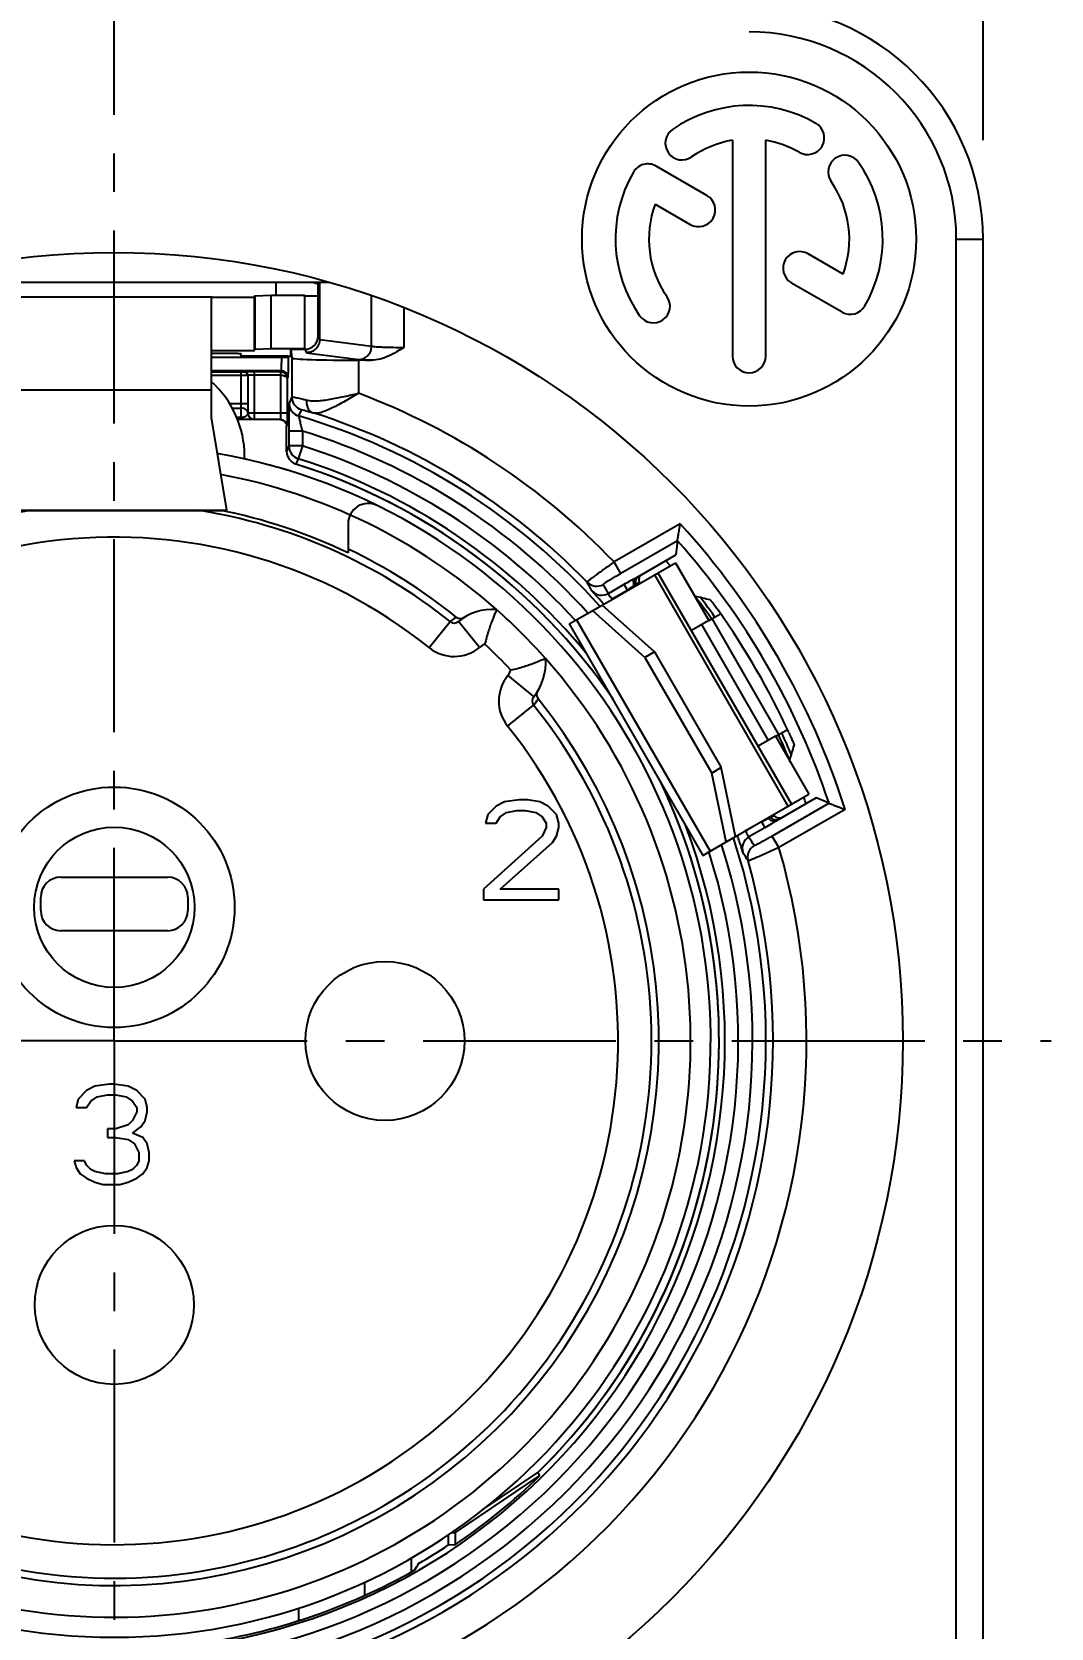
# Model space of a CAD drawing. Header units: millimetres. Extents: x 0 to 420, y 0 to 297.
# Drawn here: x 210.4 to 256.1, y 170.6 to 242.2 of the extents above; entities that cross this region are included whole.
import ezdxf

# ---------------------------------------------------------------- set-up
doc = ezdxf.new("R2010")
doc.units = ezdxf.units.MM
doc.header["$LTSCALE"] = 23.1
doc.linetypes.add('CENTER', pattern=[0.6, 0.375, -0.075, 0.075, -0.075])
doc.layers.get('0').update_dxf_attribs({"linetype": 'CONTINUOUS'})
for name, color, linetype in [('AUSFORMSCHRAEGEN', 7, 'CONTINUOUS'), ('BEZUGSACHSEN', 7, 'CONTINUOUS'), ('FASEN', 7, 'CONTINUOUS'), ('RUNDUNGEN', 7, 'CONTINUOUS'), ('ZEICHNUNGSBEMASSUNGEN', 7, 'CONTINUOUS')]:
    doc.layers.add(name, color=color, linetype=linetype)
doc.styles.get("Standard").update_dxf_attribs({"font": 'txt', "width": 0.7})
doc.dimstyles.new('DIMSTYLE_1', dxfattribs={"dimtxt": 3.5, "dimasz": 3.5, "dimexe": 1.5, "dimexo": 0, "dimgap": 0.875, "dimtad": 1, "dimdec": 1, "dimlfac": 0.333333, "dimdsep": 46, "dimtxsty": 'STANDARD', "dimblk": '_FILLED', "dimblk1": '_FILLED', "dimblk2": '_FILLED', "dimcen": 0.09, "dimclrt": 5, "dimadec": 0, "dimazin": 0, "dimtp": 0.2, "dimtm": 0.2, "dimtfac": 1, "dimtdec": 1, "dimtofl": 0, "dimtmove": 0, "dimatfit": 3, "dimldrblk": '_FILLED', "dimfxl": 1, "dimtolj": 1, "dimarcsym": 0})

# ---------------------------------------------------------------- blocks, each defined once
blk = doc.blocks.new('_FILLED')
at = {"color": 0, "linetype": 'BYBLOCK'}
blk.add_solid([(0, 0), (-1, 0.125), (-1, -0.125)], dxfattribs=at)
blk = doc.blocks.new('*D0')
at = {"layer": 'ZEICHNUNGSBEMASSUNGEN', "color": 2, "linetype": 'CONTINUOUS'}
for p, q in [((175.069, 236.023), (175.069, 263.131)), ((253.069, 237.356), (253.069, 263.131)), ((175.069, 261.631), (214.069, 261.631)), ((253.069, 261.631), (214.069, 261.631))]:
    blk.add_line(p, q, dxfattribs=at)
at = {"layer": 'ZEICHNUNGSBEMASSUNGEN', "color": 2, "linetype": 'CONTINUOUS', "xscale": 3.5, "yscale": 3.5, "zscale": 3.5, "rotation": 180}
blk.add_blockref('_FILLED', (175.069, 261.631), dxfattribs=at)
at = {"layer": 'ZEICHNUNGSBEMASSUNGEN', "color": 2, "linetype": 'CONTINUOUS', "xscale": 3.5, "yscale": 3.5, "zscale": 3.5}
blk.add_blockref('_FILLED', (253.069, 261.631), dxfattribs=at)
at = {"layer": 'ZEICHNUNGSBEMASSUNGEN', "color": 5, "linetype": 'CONTINUOUS', "insert": (214.069, 266.037), "char_height": 3.5, "width": 36.375, "attachment_point": 2, "line_spacing_factor": 0.9}
blk.add_mtext('\\Q15.0;26{\\Ftxt.shx;\\W1.000000;\\H3.500000; }[1.024]', dxfattribs=at)

msp = doc.modelspace()

# ---------------------------------------------------------------- linework, layer by layer
at = {"color": 7, "linetype": 'CONTINUOUS'}
for p, q in [((241.819, 237.358), (241.819, 227.671)), ((243.319, 227.671), (243.319, 237.358)), ((240.676, 234.88), (238.397, 236.196)), ((238.351, 234.49), (239.926, 233.581)), ((246.786, 231.352), (245.217, 232.258)), ((223.747, 230.971), (204.39, 230.971)), ((244.467, 230.959), (246.74, 229.647)), ((209.719, 230.323), (218.419, 230.323)), ((218.419, 230.323), (218.419, 226.157)), ((221.119, 228.008), (221.119, 230.408)), ((221.119, 230.408), (222.619, 230.408)), ((222.619, 228.008), (222.619, 230.408)), ((221.119, 228.008), (222.619, 228.008)), ((219.769, 227.671), (219.769, 227.772)), ((221.87, 227.671), (219.769, 227.671)), ((218.427, 224.818), (219.104, 220.757)), ((219.919, 223.042), (219.919, 223.171)), ((209.034, 220.757), (219.104, 220.757)), ((209.034, 220.738), (219.104, 220.738)), ((219.104, 220.757), (219.104, 220.738)), ((224.569, 219.002), (224.569, 218.829)), ((234.494, 215.642), (235.965, 216.491)), ((237.891, 214.139), (235.538, 216.244)), ((240.757, 215.794), (240.907, 215.881)), ((234.494, 215.642), (240.494, 205.25)), ((238.318, 214.386), (237.891, 214.139)), ((237.891, 214.139), (240.891, 208.943)), ((243.757, 210.598), (243.907, 210.685)), ((241.318, 209.19), (240.891, 208.943)), ((241.538, 205.852), (240.891, 208.943)), ((231.21, 207.462), (230.835, 207.079)), ((231.585, 207.653), (231.21, 207.462)), ((231.397, 206.983), (231.678, 207.174)), ((232.241, 207.749), (231.585, 207.653)), ((231.678, 207.174), (232.147, 207.27)), ((232.147, 207.27), (232.522, 207.27)), ((232.616, 207.749), (232.241, 207.749)), ((232.522, 207.27), (232.991, 207.174)), ((233.178, 207.653), (232.616, 207.749)), ((232.991, 207.174), (233.272, 206.983)), ((233.553, 207.462), (233.178, 207.653)), ((233.928, 207.079), (233.553, 207.462)), ((230.835, 207.079), (230.741, 206.696)), ((230.741, 206.696), (231.21, 206.696)), ((231.21, 206.696), (231.397, 206.983)), ((233.272, 206.983), (233.46, 206.696)), ((233.46, 206.504), (233.272, 206.121)), ((233.46, 206.696), (233.46, 206.504)), ((234.022, 206.696), (233.928, 207.079)), ((233.928, 206.121), (234.022, 206.504)), ((234.022, 206.504), (234.022, 206.696)), ((233.272, 206.121), (230.647, 203.728)), ((231.397, 203.728), (233.741, 205.834)), ((233.741, 205.834), (233.928, 206.121)), ((240.494, 205.25), (241.965, 206.099)), ((211.669, 204.271), (216.469, 204.271)), ((230.647, 203.728), (230.647, 203.249)), ((234.022, 203.728), (231.397, 203.728)), ((234.022, 203.249), (234.022, 203.728)), ((210.769, 202.771), (210.769, 203.371)), ((217.369, 203.371), (217.369, 202.771)), ((230.647, 203.249), (234.022, 203.249)), ((216.469, 201.871), (211.669, 201.871)), ((213.857, 194.979), (213.2, 194.883)), ((214.044, 194.979), (213.857, 194.979)), ((214.7, 194.883), (214.044, 194.979)), ((212.45, 194.309), (212.357, 193.926)), ((212.825, 194.692), (212.45, 194.309)), ((213.2, 194.883), (212.825, 194.692)), ((212.825, 193.926), (213.013, 194.213)), ((213.013, 194.213), (213.294, 194.405)), ((213.294, 194.405), (213.763, 194.5)), ((213.763, 194.5), (214.138, 194.5)), ((214.138, 194.5), (214.607, 194.405)), ((214.607, 194.405), (214.888, 194.213)), ((215.075, 194.692), (214.7, 194.883)), ((214.888, 194.213), (215.075, 193.926)), ((215.45, 194.309), (215.075, 194.692)), ((215.544, 193.926), (215.45, 194.309)), ((212.357, 193.926), (212.825, 193.926)), ((215.075, 193.734), (214.888, 193.351)), ((215.075, 193.926), (215.075, 193.734)), ((215.45, 193.351), (215.544, 193.734)), ((215.544, 193.734), (215.544, 193.926)), ((213.763, 192.969), (213.763, 192.586)), ((214.138, 192.969), (213.763, 192.969)), ((214.7, 193.16), (214.138, 192.969)), ((214.888, 193.351), (214.7, 193.16)), ((214.888, 192.777), (215.263, 193.064)), ((215.357, 192.586), (214.888, 192.777)), ((215.263, 193.064), (215.45, 193.351)), ((213.763, 192.586), (214.138, 192.586)), ((214.138, 192.586), (214.7, 192.49)), ((214.7, 192.49), (214.982, 192.298)), ((214.982, 192.298), (215.169, 191.915)), ((215.544, 192.298), (215.357, 192.586)), ((215.638, 191.915), (215.544, 192.298)), ((212.263, 191.532), (212.357, 191.245)), ((212.732, 191.532), (212.263, 191.532)), ((212.825, 191.341), (212.732, 191.532)), ((213.013, 191.149), (212.825, 191.341)), ((215.075, 191.341), (214.888, 191.149)), ((215.169, 191.532), (215.075, 191.341)), ((215.169, 191.915), (215.169, 191.532)), ((215.544, 191.245), (215.638, 191.532)), ((215.638, 191.532), (215.638, 191.915)), ((212.357, 191.245), (212.544, 190.958)), ((212.544, 190.958), (212.825, 190.766)), ((212.825, 190.766), (213.2, 190.575)), ((213.2, 191.054), (213.013, 191.149)), ((213.669, 190.958), (213.2, 191.054)), ((214.232, 190.958), (213.669, 190.958)), ((214.7, 191.054), (214.232, 190.958)), ((214.888, 191.149), (214.7, 191.054)), ((214.7, 190.575), (215.075, 190.766)), ((215.075, 190.766), (215.357, 190.958)), ((215.357, 190.958), (215.544, 191.245)), ((213.2, 190.575), (213.575, 190.479)), ((213.575, 190.479), (214.325, 190.479)), ((214.325, 190.479), (214.7, 190.575)), ((227.419, 173.095), (227.419, 173.712))]:
    msp.add_line(p, q, dxfattribs=at)
at = {"color": 9, "linetype": 'CONTINUOUS'}
for p, q in [((209.719, 226.157), (218.419, 226.157)), ((238.314, 217.848), (244.314, 207.455)), ((234.817, 215.828), (240.817, 205.436)), ((243.907, 210.685), (240.907, 215.881)), ((243.442, 210.416), (240.442, 215.612)), ((225.319, 172.032), (225.319, 172.624)), ((222.348, 170.899), (222.348, 171.458))]:
    msp.add_line(p, q, dxfattribs=at)
at = {"color": 3, "linetype": 'CONTINUOUS'}
for p, q in [((235.965, 216.491), (239.257, 218.392)), ((238.476, 217.941), (244.476, 207.549)), ((239.257, 218.392), (240.757, 215.794)), ((238.318, 214.386), (235.965, 216.491)), ((240.757, 215.794), (239.976, 215.343)), ((238.318, 214.386), (241.318, 209.19)), ((243.757, 210.598), (242.976, 210.147)), ((243.757, 210.598), (245.257, 208)), ((241.965, 206.099), (241.318, 209.19)), ((241.965, 206.099), (245.257, 208))]:
    msp.add_line(p, q, dxfattribs=at)
at = {"color": 7, "linetype": 'CONTINUOUS'}
for centre, radius in [((242.569, 232.921), 7.5), ((214.069, 196.921), 35.4)]:
    msp.add_circle(centre, radius, dxfattribs=at)
for centre, radius, start, end in [((242.569, 232.921), 6, 60, 125), ((245.194, 237.468), 0.75, 240, 60), ((239.557, 237.222), 0.75, 125, 305), ((242.569, 232.921), 4.5, 99.59407, 125), ((242.569, 232.921), 4.5, 60, 80.40593), ((246.869, 235.932), 0.75, 35, 215), ((242.569, 232.921), 6, 150, 215), ((238.022, 235.546), 0.75, 60, 150), ((242.569, 232.921), 6, 330, 35), ((242.569, 232.921), 4.5, 339.59407, 35), ((242.569, 232.921), 4.5, 159.59407, 215), ((240.301, 234.23), 0.75, 240, 60), ((244.842, 231.609), 0.75, 60, 240), ((238.268, 229.91), 0.75, 215, 35), ((247.115, 230.296), 0.75, 240, 330), ((242.569, 227.671), 0.75, 180, 360), ((215.419, 223.171), 4.5, 0, 48.12098), ((214.069, 196.921), 27.15, 34.57284, 72.51586), ((214.069, 196.921), 24.294, 64.3928, 78.80928), ((214.069, 196.921), 33, 35.24296, 37.1191), ((214.069, 196.921), 33, 22.90142, 24.76059), ((214.069, 196.921), 27.15, 314.44759, 25.44134), ((211.669, 203.371), 0.9, 90, 180), ((216.469, 203.371), 0.9, 0, 90), ((211.669, 202.771), 0.9, 180, 270), ((216.469, 202.771), 0.9, 270, 360), ((214.069, 196.921), 27.15, 300.21951, 303.53796)]:
    msp.add_arc(centre, radius, start, end, dxfattribs=at)
for points, knots in [([(218.419, 230.323), (218.419, 230.323), (218.419, 230.323), (218.42, 230.322), (218.421, 230.322), (218.425, 230.322), (218.43, 230.322), (218.438, 230.321), (218.449, 230.321), (218.461, 230.32), (218.476, 230.32), (218.501, 230.32), (218.536, 230.319), (218.586, 230.318), (218.642, 230.318), (218.706, 230.317), (218.777, 230.317), (218.882, 230.316), (219.025, 230.315), (219.206, 230.315), (219.394, 230.315), (219.581, 230.315), (219.762, 230.315), (219.905, 230.316), (220.01, 230.317), (220.081, 230.317), (220.145, 230.318), (220.202, 230.318), (220.251, 230.319), (220.286, 230.32), (220.311, 230.32), (220.326, 230.32), (220.339, 230.321), (220.349, 230.321), (220.357, 230.322), (220.363, 230.322), (220.366, 230.322), (220.367, 230.322), (220.368, 230.323), (220.369, 230.323), (220.369, 230.323)], [0, 0, 0, 0, 0.000181, 0.000645, 0.001406, 0.002465, 0.005477, 0.009674, 0.015049, 0.021595, 0.029297, 0.038133, 0.05911, 0.084329, 0.113561, 0.146507, 0.182855, 0.222265, 0.30869, 0.402472, 0.5, 0.597528, 0.69131, 0.777735, 0.817145, 0.853493, 0.886439, 0.915671, 0.94089, 0.961867, 0.970703, 0.978405, 0.984951, 0.990326, 0.994523, 0.997535, 0.998594, 0.999355, 0.999819, 1, 1, 1, 1]), ([(218.419, 227.923), (218.419, 227.923), (218.419, 227.923), (218.42, 227.922), (218.421, 227.922), (218.425, 227.922), (218.43, 227.922), (218.438, 227.921), (218.449, 227.921), (218.461, 227.921), (218.476, 227.92), (218.501, 227.92), (218.536, 227.919), (218.586, 227.918), (218.642, 227.918), (218.706, 227.917), (218.777, 227.917), (218.882, 227.916), (219.025, 227.916), (219.206, 227.915), (219.394, 227.915), (219.581, 227.915), (219.762, 227.916), (219.905, 227.916), (220.01, 227.917), (220.081, 227.917), (220.145, 227.918), (220.202, 227.918), (220.251, 227.919), (220.286, 227.92), (220.311, 227.92), (220.326, 227.921), (220.339, 227.921), (220.349, 227.921), (220.357, 227.922), (220.363, 227.922), (220.366, 227.922), (220.367, 227.922), (220.368, 227.923), (220.369, 227.923), (220.369, 227.923)], [0, 0, 0, 0, 0.000181, 0.000645, 0.001406, 0.002465, 0.005477, 0.009674, 0.015049, 0.021595, 0.029297, 0.038133, 0.05911, 0.084329, 0.113561, 0.146507, 0.182855, 0.222265, 0.30869, 0.402472, 0.5, 0.597528, 0.69131, 0.777735, 0.817145, 0.853493, 0.886439, 0.915671, 0.94089, 0.961867, 0.970703, 0.978405, 0.984951, 0.990326, 0.994523, 0.997535, 0.998594, 0.999355, 0.999819, 1, 1, 1, 1]), ([(219.769, 227.772), (219.769, 227.772), (219.768, 227.772), (219.767, 227.773), (219.764, 227.773), (219.761, 227.773), (219.757, 227.773), (219.749, 227.774), (219.738, 227.774), (219.722, 227.775), (219.702, 227.775), (219.679, 227.775), (219.652, 227.776), (219.622, 227.776), (219.576, 227.777), (219.512, 227.778), (219.426, 227.778), (219.331, 227.779), (219.228, 227.779), (219.119, 227.78), (219.004, 227.78), (218.847, 227.78), (218.651, 227.78), (218.495, 227.78), (218.418, 227.779)], [0, 0, 0, 0, 0.000386, 0.001427, 0.003142, 0.005531, 0.008593, 0.012324, 0.021787, 0.033896, 0.04861, 0.065862, 0.085582, 0.1077, 0.132145, 0.187615, 0.251127, 0.321756, 0.398409, 0.479946, 0.565132, 0.65268, 0.829576, 1, 1, 1, 1])]:
    msp.add_open_spline(points, degree=3, knots=knots, dxfattribs=at)
at = {"layer": 'AUSFORMSCHRAEGEN', "color": 9, "linetype": 'CONTINUOUS'}
msp.add_line((221.318, 230.971), (221.318, 230.408), dxfattribs=at)
at = {"layer": 'AUSFORMSCHRAEGEN', "color": 7, "linetype": 'CONTINUOUS'}
for p, q in [((222.001, 227.671), (222.001, 227.971)), ((229.383, 174.855), (233.18, 177.417)), ((230.62, 175.88), (233.081, 177.539)), ((233.081, 177.539), (233.18, 177.417)), ((229.211, 174.843), (229.383, 174.855)), ((229.383, 174.312), (229.383, 174.855)), ((229.069, 174.291), (229.069, 174.753)), ((229.069, 174.291), (229.383, 174.312))]:
    msp.add_line(p, q, dxfattribs=at)
for centre, radius, start, end in [((213.108, 192.729), 39.494, 75.31756, 75.53103), ((212.932, 192.058), 40.188, 75.16502, 75.31803), ((214.069, 196.921), 26.775, 77.09802, 77.37909), ((214.069, 196.921), 26.775, 73.15429, 74.85775), ((214.069, 196.921), 32.835, 40.52902, 41.06188), ((214.069, 196.921), 32.835, 35.23708, 37.55901), ((214.069, 196.921), 32.835, 22.44099, 24.76292), ((214.069, 196.921), 32.835, 18.93812, 19.47098), ((214.069, 196.921), 27.307, 304.1121, 314.41762), ((214.069, 196.921), 27.15, 300.2194, 303.53774), ((173.145, 204.838), 62.964, 329.80955, 330.10936), ((214.069, 196.921), 27.315, 277.97987, 299.61932)]:
    msp.add_arc(centre, radius, start, end, dxfattribs=at)
at = {"layer": 'BEZUGSACHSEN', "color": 7, "linetype": 'CENTER'}
for q in [(214.069, 247.022), (171.8, 196.921), (214.069, 131.7), (256.125, 196.921)]:
    msp.add_line((214.069, 196.921), q, dxfattribs=at)
at = {"layer": 'BEZUGSACHSEN', "color": 7, "linetype": 'CONTINUOUS'}
for centre in [(226.219, 196.921), (214.069, 185.071)]:
    msp.add_circle(centre, 3.57, dxfattribs=at)
at = {"layer": 'FASEN', "color": 7, "linetype": 'CONTINUOUS'}
for radius in [5.4, 3.6]:
    msp.add_circle((214.069, 202.921), radius, dxfattribs=at)
at = {"layer": 'RUNDUNGEN', "color": 9, "linetype": 'CONTINUOUS'}
for p, q in [((251.869, 160.921), (251.869, 232.921)), ((251.869, 232.921), (253.069, 232.921)), ((220.377, 230.372), (220.377, 227.972)), ((225.621, 228.113), (225.621, 230.383)), ((227.07, 229.847), (227.07, 228.058)), ((222.619, 227.971), (222.695, 227.819)), ((223.219, 228.571), (223.294, 228.421)), ((223.294, 228.416), (225.621, 228.113)), ((218.419, 227.612), (221.87, 227.612)), ((221.57, 227.671), (221.57, 227.612)), ((222.695, 227.819), (225.041, 227.513)), ((225.039, 227.479), (225.039, 225.998)), ((219.769, 226.789), (218.419, 226.789)), ((219.769, 224.821), (219.769, 226.939)), ((219.919, 226.956), (219.919, 226.94)), ((220.369, 224.821), (220.369, 226.958)), ((221.531, 226.808), (220.369, 226.808)), ((221.567, 227.012), (221.53, 226.958)), ((221.531, 226.883), (221.531, 226.808)), ((221.531, 226.808), (221.531, 225.121)), ((221.867, 226.712), (221.831, 226.659)), ((222.039, 225.842), (221.916, 225.556)), ((219.236, 225.545), (220.069, 225.545)), ((219.363, 225.333), (219.769, 225.333)), ((220.069, 225.121), (221.831, 225.121)), ((222.469, 225.267), (222.346, 224.981)), ((219.769, 224.909), (219.569, 224.909)), ((221.829, 224.521), (221.806, 224.521)), ((222.512, 224.304), (221.912, 224.304)), ((222.512, 224.304), (222.512, 223.633)), ((221.912, 223.633), (221.806, 223.389)), ((222.512, 223.633), (221.912, 223.633)), ((222.512, 223.633), (222.331, 223.061)), ((222.331, 223.061), (222.225, 222.817)), ((239.472, 220.137), (236.506, 218.424)), ((239.352, 219.375), (236.806, 217.905)), ((236.806, 217.905), (236.506, 218.424)), ((236.251, 217.014), (236.962, 217.425)), ((236.434, 216.774), (237.111, 217.165)), ((237.111, 217.165), (236.962, 217.425)), ((237.415, 217.376), (237.493, 217.433)), ((237.493, 217.433), (237.635, 217.516)), ((237.493, 217.433), (237.511, 217.384)), ((236.434, 216.774), (236.396, 216.74)), ((228.205, 214.577), (229.143, 215.748)), ((229.401, 215.936), (229.422, 215.949)), ((230.47, 214.588), (229.52, 215.75)), ((231.736, 213.322), (232.897, 212.373)), ((233.097, 212.275), (233.083, 212.254)), ((231.724, 211.058), (232.895, 211.995)), ((246.156, 207.59), (243.609, 206.12)), ((246.876, 207.314), (243.909, 205.601)), ((243.122, 206.755), (242.444, 206.364)), ((243.272, 206.495), (242.561, 206.085)), ((243.122, 206.755), (243.272, 206.495)), ((243.545, 206.951), (243.457, 206.912)), ((243.511, 206.991), (243.545, 206.951)), ((243.687, 207.033), (243.545, 206.951)), ((242.444, 206.364), (242.396, 206.348)), ((243.909, 205.601), (243.609, 206.12))]:
    msp.add_line(p, q, dxfattribs=at)
at = {"layer": 'RUNDUNGEN', "color": 7, "linetype": 'CONTINUOUS'}
for p, q in [((253.069, 160.921), (253.069, 232.921)), ((223.219, 228.571), (223.219, 230.971)), ((223.294, 228.416), (223.294, 230.971)), ((220.369, 227.923), (220.369, 230.371)), ((220.377, 230.372), (221.119, 230.408)), ((220.377, 227.972), (221.119, 228.008)), ((222.001, 227.971), (222.039, 227.583)), ((222.001, 227.971), (222.619, 227.971)), ((222.619, 228.008), (222.619, 227.975)), ((221.87, 227.671), (221.87, 227.612)), ((221.871, 227.671), (222.001, 227.671)), ((222.039, 227.583), (222.039, 225.842)), ((225.622, 227.479), (225.039, 227.479)), ((221.567, 227.012), (218.419, 227.012)), ((219.769, 226.939), (218.419, 226.939)), ((220.069, 226.806), (220.069, 225.121)), ((221.53, 226.958), (220.369, 226.958)), ((221.831, 226.659), (221.831, 225.121)), ((218.419, 226.157), (218.419, 224.917)), ((221.529, 224.821), (219.602, 224.821)), ((221.806, 223.389), (221.806, 224.521)), ((221.912, 224.304), (221.912, 223.633)), ((224.569, 220.149), (224.569, 219.002)), ((239.352, 219.375), (239.279, 218.751)), ((237.492, 217.719), (239.279, 218.751)), ((237.635, 217.516), (237.654, 217.463)), ((240.907, 215.881), (241.288, 216.1)), ((243.907, 210.685), (244.288, 210.904)), ((245.579, 207.839), (243.792, 206.807)), ((246.156, 207.59), (245.579, 207.839)), ((243.653, 207.074), (243.687, 207.033))]:
    msp.add_line(p, q, dxfattribs=at)
for centre, radius, start, end in [((242.569, 232.921), 10.5, 0, 90), ((219.919, 226.806), 0.15, 359.98262, 90.01816), ((219.919, 226.79), 0.15, 359.98262, 90.01816), ((220.369, 225.121), 0.3, 180, 270), ((214.069, 196.921), 29.577, 44.13997, 72.44221), ((219.019, 224.917), 0.6, 180.00231, 189.46225), ((221.529, 224.521), 0.3, 0.01681, 89.98284), ((214.069, 196.921), 29.255, 41.83666, 73.56451), ((222.512, 223.633), 0.6, 180.01043, 252.45232), ((214.069, 196.921), 26.775, 99.93041, 80.06959), ((222.406, 223.389), 0.6, 180.00477, 227.90592), ((222.406, 223.39), 0.601, 227.91939, 252.48526), ((214.069, 196.921), 27.414, 39.29984, 72.45961), ((214.069, 196.921), 27.15, 34.40925, 72.51608), ((225.469, 220.149), 0.9, 63.85913, 180), ((214.069, 196.921), 24.45, 115.43252, 38.89955), ((214.069, 196.921), 24.45, 51.10045, 64.56748), ((229.33, 215.982), 0.3, 231.33591, 309.27196), ((229.611, 216.183), 0.3, 231.09169, 301.95607), ((231.039, 213.892), 2.4, 85.37973, 129.26625), ((214.069, 196.921), 25.875, 41.55499, 48.44501), ((214.069, 196.921), 33.3, 24.53643, 35.46357), ((231.039, 213.892), 2.4, 320.73375, 4.62027), ((233.13, 212.183), 0.3, 140.7281, 218.66404), ((233.33, 212.463), 0.3, 148.04386, 218.90835), ((214.069, 196.921), 27.15, 314.44779, 25.55841), ((214.069, 196.921), 27.414, 279.27978, 20.68008), ((214.069, 196.921), 29.255, 281.83747, 18.16402), ((214.069, 196.921), 29.577, 284.13997, 15.86003)]:
    msp.add_arc(centre, radius, start, end, dxfattribs=at)
at = {"layer": 'RUNDUNGEN', "color": 9, "linetype": 'CONTINUOUS'}
for centre, radius, start, end in [((242.569, 232.921), 9.3, 0, 90), ((221.53, 226.657), 0.301, 46.62235, 89.99662), ((221.566, 226.712), 0.3, 0.01846, 89.98201), ((221.532, 226.658), 0.299, 0.12752, 46.64338), ((221.756, 226.658), 0.0753, 0.43698, 9.04211), ((222.639, 225.842), 0.6, 180.0024, 253.4928), ((214.069, 196.921), 31.077, 43.78141, 69.32837), ((222.516, 225.556), 0.6, 180.01076, 253.55546), ((214.069, 196.921), 28.655, 42.08613, 72.86412), ((214.069, 196.921), 28.014, 42.34129, 72.45961), ((214.069, 196.921), 25.875, 100.6305, 41.55499), ((214.069, 196.921), 25.875, 48.44501, 79.36932), ((214.069, 196.921), 24.118, 98.82244, 38.6834), ((214.069, 196.921), 24.118, 51.3166, 81.16262), ((214.069, 196.921), 34.414, 17.57724, 42.42276), ((214.069, 196.921), 22.618, 51.3166, 38.6834), ((214.069, 196.921), 33.814, 18.39265, 41.60735), ((208.639, 202.507), 30.592, 28.53766, 29.38746), ((235.725, 217.937), 0.6, 224.18139, 300.00241), ((208.904, 201.968), 31.213, 28.81958, 29.66833), ((235.951, 217.534), 0.6, 223.32016, 300.01136), ((230.873, 213.642), 2.725, 122.69967, 129.41362), ((229.33, 215.982), 1.8, 231.32157, 309.26301), ((231.039, 213.892), 0.9, 111.34854, 129.26625), ((214.069, 196.921), 24.375, 43.06179, 46.93821), ((231.039, 213.892), 0.9, 320.73375, 338.65146), ((233.13, 212.183), 1.8, 140.73699, 218.67843), ((230.791, 213.725), 2.724, 320.58508, 327.31391), ((214.069, 196.921), 28.655, 282.08843, 17.91214), ((242.861, 205.565), 0.6, 119.98864, 196.67984), ((243.097, 205.168), 0.6, 119.99759, 195.81862), ((215.857, 189.925), 31.213, 30.33167, 31.18042), ((214.069, 196.921), 28.014, 282.34318, 17.65843), ((214.069, 196.921), 31.077, 283.78148, 16.21852), ((216.191, 189.426), 30.592, 30.61254, 31.46234)]:
    msp.add_arc(centre, radius, start, end, dxfattribs=at)
at = {"layer": 'RUNDUNGEN', "color": 7, "linetype": 'CONTINUOUS'}
for centre, major_axis, ratio, start_param, end_param in [((222.619, 228.571), (0.268, -0.537), 0.999239, -0.463221, 1.106966), ((225.039, 227.584), (3, 0), 0.034921, -3.138102, -1.570796), ((237.917, 217.618), (0.26, 0.15), 0.999943, 7.853982, 9.250255), ((331.767, -6.938), (-127.248, 220.401), 0.380099, -0.348868, -0.343278), ((96.371, 400.78), (-127.248, 220.401), 0.380099, -2.798315, -2.792724), ((243.917, 207.226), (-0.26, -0.15), 0.999943, 6.457709, 7.853982)]:
    msp.add_ellipse(centre, major_axis=major_axis, ratio=ratio, start_param=start_param, end_param=end_param, dxfattribs=at)
for points, knots in [([(220.369, 230.371), (220.369, 230.371), (220.37, 230.371), (220.371, 230.371), (220.374, 230.371), (220.376, 230.372), (220.377, 230.372)], [0, 0, 0, 0, 0.066727, 0.254631, 0.56579, 1, 1, 1, 1]), ([(222.619, 230.375), (222.619, 230.374), (222.619, 230.374), (222.621, 230.374), (222.623, 230.374), (222.626, 230.374), (222.63, 230.374), (222.637, 230.373), (222.642, 230.373), (222.646, 230.373)], [0, 0, 0, 0, 0.017125, 0.064851, 0.143679, 0.253532, 0.39426, 0.565698, 1, 1, 1, 1]), ([(222.646, 230.373), (222.675, 230.372), (222.747, 230.372), (222.876, 230.371), (223.038, 230.37), (223.156, 230.37), (223.219, 230.37)], [0, 0, 0, 0, 0.147711, 0.379988, 0.673772, 1, 1, 1, 1]), ([(220.377, 227.972), (220.376, 227.972), (220.374, 227.971), (220.371, 227.971), (220.37, 227.971), (220.369, 227.971), (220.369, 227.971)], [0, 0, 0, 0, 0.43421, 0.745369, 0.933273, 1, 1, 1, 1]), ([(222.645, 227.973), (222.641, 227.973), (222.636, 227.974), (222.629, 227.974), (222.625, 227.974), (222.623, 227.974), (222.62, 227.974), (222.619, 227.974), (222.619, 227.975), (222.619, 227.975)], [0, 0, 0, 0, 0.434308, 0.605727, 0.74643, 0.856257, 0.935069, 0.9828, 1, 1, 1, 1]), ([(223.294, 228.421), (223.294, 228.343), (223.262, 228.184), (223.129, 227.985), (222.93, 227.851), (222.773, 227.819), (222.695, 227.819)], [0, 0, 0, 0, 0.250913, 0.501513, 0.751232, 1, 1, 1, 1]), ([(227.07, 228.058), (226.847, 227.918), (226.404, 227.64), (225.883, 227.479), (225.622, 227.479)], [0, 0, 0, 0, 0.501369, 1, 1, 1, 1]), ([(221.87, 227.612), (221.87, 227.554), (221.87, 227.439), (221.869, 227.273), (221.869, 227.12), (221.869, 227.003), (221.869, 226.92), (221.868, 226.868), (221.868, 226.823), (221.868, 226.785), (221.867, 226.755), (221.867, 226.735), (221.867, 226.723), (221.867, 226.718), (221.867, 226.714), (221.867, 226.713), (221.867, 226.712)], [0, 0, 0, 0, 0.194284, 0.381516, 0.553943, 0.705214, 0.77112, 0.829634, 0.880187, 0.922342, 0.955677, 0.979844, 0.988433, 0.994667, 0.998528, 1, 1, 1, 1]), ([(220.369, 226.958), (220.339, 226.958), (220.282, 226.958), (220.199, 226.958), (220.122, 226.958), (220.063, 226.957), (220.022, 226.957), (219.996, 226.957), (219.973, 226.957), (219.954, 226.957), (219.939, 226.956), (219.93, 226.956), (219.924, 226.956), (219.921, 226.956), (219.92, 226.956), (219.919, 226.956), (219.919, 226.956)], [0, 0, 0, 0, 0.194791, 0.382405, 0.555263, 0.70682, 0.772783, 0.831274, 0.88174, 0.923745, 0.956856, 0.980716, 0.989118, 0.995142, 0.998771, 1, 1, 1, 1]), ([(221.831, 225.121), (221.831, 225.082), (221.831, 225.006), (221.831, 224.895), (221.831, 224.792), (221.83, 224.714), (221.83, 224.659), (221.83, 224.624), (221.83, 224.594), (221.83, 224.569), (221.829, 224.551), (221.829, 224.54), (221.829, 224.533), (221.829, 224.528), (221.829, 224.524), (221.829, 224.523), (221.829, 224.521), (221.829, 224.521)], [0, 0, 0, 0, 0.194664, 0.38264, 0.555592, 0.707051, 0.772882, 0.831304, 0.881784, 0.923787, 0.956836, 0.969921, 0.980681, 0.989092, 0.99513, 0.998772, 1, 1, 1, 1]), ([(221.916, 225.556), (221.915, 225.556), (221.916, 225.553), (221.915, 225.548), (221.915, 225.54), (221.915, 225.523), (221.914, 225.494), (221.914, 225.451), (221.914, 225.397), (221.913, 225.332), (221.913, 225.257), (221.913, 225.141), (221.912, 224.979), (221.912, 224.767), (221.912, 224.54), (221.912, 224.384), (221.912, 224.304)], [0, 0, 0, 0, 0.001655, 0.005791, 0.012386, 0.021413, 0.046667, 0.0813, 0.124833, 0.17672, 0.236396, 0.303157, 0.454912, 0.625906, 0.809951, 1, 1, 1, 1]), ([(221.506, 224.821), (221.545, 224.821), (221.598, 224.81), (221.644, 224.787), (221.656, 224.781)], [0, 0, 0, 0, 0.748163, 1, 1, 1, 1]), ([(221.656, 224.781), (221.69, 224.761), (221.75, 224.709), (221.785, 224.636), (221.795, 224.599)], [0, 0, 0, 0, 0.499431, 1, 1, 1, 1]), ([(239.352, 219.375), (239.353, 219.383), (239.358, 219.41), (239.366, 219.465), (239.38, 219.546), (239.395, 219.645), (239.413, 219.758), (239.439, 219.923), (239.459, 220.05), (239.472, 220.137)], [0, 0, 0, 0, 0.031933, 0.107129, 0.216359, 0.34987, 0.500098, 0.66124, 1, 1, 1, 1]), ([(237.415, 217.376), (237.402, 217.408), (237.383, 217.474), (237.386, 217.573), (237.42, 217.659), (237.463, 217.702), (237.488, 217.717)], [0, 0, 0, 0, 0.274625, 0.534165, 0.774727, 1, 1, 1, 1]), ([(240.82, 216.72), (240.822, 216.719), (240.826, 216.716), (240.834, 216.708), (240.845, 216.696), (240.859, 216.68), (240.876, 216.66), (240.904, 216.626), (240.945, 216.574), (240.999, 216.503), (241.06, 216.422), (241.125, 216.334), (241.169, 216.272), (241.191, 216.241)], [0, 0, 0, 0, 0.008868, 0.026588, 0.053157, 0.088402, 0.131972, 0.18344, 0.308188, 0.457943, 0.627315, 0.810392, 1, 1, 1, 1]), ([(231.232, 216.284), (231.215, 216.243), (231.15, 216.089), (231.021, 215.769), (230.852, 215.296), (230.75, 214.929), (230.712, 214.73)], [0, 0, 0, 0, 0.080758, 0.305589, 0.629944, 1, 1, 1, 1]), ([(233.431, 214.085), (233.391, 214.068), (233.237, 214.003), (232.917, 213.874), (232.443, 213.704), (232.076, 213.602), (231.877, 213.564)], [0, 0, 0, 0, 0.080758, 0.305589, 0.629944, 1, 1, 1, 1]), ([(244.362, 210.75), (244.377, 210.715), (244.408, 210.646), (244.452, 210.546), (244.492, 210.453), (244.526, 210.37), (244.551, 210.309), (244.567, 210.267), (244.576, 210.243), (244.583, 210.222), (244.587, 210.207), (244.59, 210.197), (244.591, 210.191), (244.591, 210.19)], [0, 0, 0, 0, 0.189608, 0.372685, 0.542057, 0.691812, 0.81656, 0.868028, 0.911598, 0.946843, 0.973412, 0.991132, 1, 1, 1, 1]), ([(246.156, 207.59), (246.163, 207.587), (246.189, 207.578), (246.241, 207.558), (246.317, 207.529), (246.412, 207.493), (246.519, 207.452), (246.675, 207.392), (246.795, 207.345), (246.876, 207.314)], [0, 0, 0, 0, 0.031931, 0.107126, 0.216356, 0.349868, 0.500098, 0.661241, 1, 1, 1, 1]), ([(243.457, 206.912), (243.477, 206.884), (243.526, 206.835), (243.615, 206.788), (243.708, 206.775), (243.766, 206.793), (243.791, 206.807)], [0, 0, 0, 0, 0.276112, 0.537448, 0.776783, 1, 1, 1, 1])]:
    msp.add_open_spline(points, degree=3, knots=knots, dxfattribs=at)
at = {"layer": 'RUNDUNGEN', "color": 9, "linetype": 'CONTINUOUS'}
for points, knots in [([(225.041, 227.513), (225.116, 227.514), (225.269, 227.546), (225.461, 227.681), (225.589, 227.879), (225.62, 228.035), (225.621, 228.113)], [0, 0, 0, 0, 0.245784, 0.494489, 0.746411, 1, 1, 1, 1]), ([(225.621, 228.113), (225.648, 228.108), (225.715, 228.099), (225.833, 228.089), (225.984, 228.08), (226.239, 228.069), (226.604, 228.061), (226.909, 228.058), (227.07, 228.058)], [0, 0, 0, 0, 0.05741, 0.139783, 0.244975, 0.37028, 0.667476, 1, 1, 1, 1]), ([(221.57, 227.612), (221.57, 227.573), (221.57, 227.497), (221.569, 227.386), (221.569, 227.284), (221.569, 227.206), (221.569, 227.151), (221.568, 227.116), (221.568, 227.086), (221.568, 227.061), (221.567, 227.041), (221.567, 227.027), (221.567, 227.02), (221.567, 227.016), (221.567, 227.014), (221.567, 227.012), (221.567, 227.012)], [0, 0, 0, 0, 0.194279, 0.381506, 0.553928, 0.705194, 0.771098, 0.829614, 0.880169, 0.922328, 0.955664, 0.97983, 0.988419, 0.994654, 0.998517, 1, 1, 1, 1]), ([(225.041, 227.513), (225.072, 227.509), (225.146, 227.502), (225.34, 227.489), (225.502, 227.483), (225.622, 227.479)], [0, 0, 0, 0, 0.161168, 0.384472, 1, 1, 1, 1]), ([(219.919, 226.94), (219.919, 226.94), (219.917, 226.94), (219.915, 226.94), (219.912, 226.94), (219.907, 226.94), (219.9, 226.94), (219.89, 226.939), (219.873, 226.939), (219.851, 226.939), (219.825, 226.939), (219.798, 226.939), (219.778, 226.939), (219.769, 226.939)], [0, 0, 0, 0, 0.004837, 0.019224, 0.043039, 0.076058, 0.117967, 0.168364, 0.292625, 0.444109, 0.616992, 0.804752, 1, 1, 1, 1]), ([(220.069, 226.79), (220.069, 226.79), (220.068, 226.79), (220.067, 226.79), (220.065, 226.79), (220.061, 226.79), (220.055, 226.79), (220.045, 226.79), (220.032, 226.79), (220.017, 226.79), (220, 226.789), (219.972, 226.789), (219.933, 226.789), (219.882, 226.789), (219.826, 226.789), (219.788, 226.789), (219.769, 226.789)], [0, 0, 0, 0, 0.001211, 0.004818, 0.010819, 0.0192, 0.043012, 0.07603, 0.11794, 0.168337, 0.226744, 0.292601, 0.444089, 0.616976, 0.804744, 1, 1, 1, 1]), ([(220.369, 226.808), (220.349, 226.808), (220.311, 226.808), (220.255, 226.808), (220.204, 226.808), (220.165, 226.807), (220.137, 226.807), (220.12, 226.807), (220.105, 226.807), (220.092, 226.807), (220.082, 226.806), (220.076, 226.806), (220.072, 226.806), (220.07, 226.806), (220.069, 226.806), (220.069, 226.806), (220.069, 226.806)], [0, 0, 0, 0, 0.194782, 0.382382, 0.555242, 0.706827, 0.772804, 0.8313, 0.881762, 0.923754, 0.956846, 0.980684, 0.989078, 0.9951, 0.998737, 1, 1, 1, 1]), ([(221.53, 226.958), (221.531, 226.958), (221.53, 226.956), (221.531, 226.952), (221.53, 226.946), (221.531, 226.937), (221.531, 226.926), (221.531, 226.908), (221.531, 226.893), (221.531, 226.883)], [0, 0, 0, 0, 0.018563, 0.070684, 0.155122, 0.270623, 0.415653, 0.587533, 1, 1, 1, 1]), ([(221.531, 226.808), (221.569, 226.808), (221.625, 226.803), (221.695, 226.784), (221.765, 226.757), (221.823, 226.713), (221.83, 226.67)], [0, 0, 0, 0, 0.33264, 0.484434, 0.621142, 1, 1, 1, 1]), ([(222.039, 225.842), (222.039, 225.842), (222.041, 225.842), (222.043, 225.842), (222.047, 225.842), (222.054, 225.841), (222.067, 225.839), (222.086, 225.835), (222.11, 225.83), (222.14, 225.824), (222.175, 225.816), (222.232, 225.804), (222.315, 225.785), (222.429, 225.759), (222.561, 225.728), (222.655, 225.705), (222.705, 225.693)], [0, 0, 0, 0, 0.001362, 0.004648, 0.009935, 0.017233, 0.03787, 0.066531, 0.103166, 0.147701, 0.200047, 0.260102, 0.402801, 0.574644, 0.774308, 1, 1, 1, 1]), ([(222.705, 225.693), (222.779, 225.675), (222.94, 225.654), (223.193, 225.657), (223.468, 225.683), (223.869, 225.744), (224.394, 225.853), (224.821, 225.949), (225.039, 225.998)], [0, 0, 0, 0, 0.096292, 0.20339, 0.320548, 0.446297, 0.716457, 1, 1, 1, 1]), ([(225.039, 225.998), (224.835, 225.88), (224.536, 225.704), (224.142, 225.483), (223.867, 225.34), (223.612, 225.222), (223.38, 225.138), (223.175, 225.096), (223.046, 225.104), (222.991, 225.121)], [0, 0, 0, 0, 0.312364, 0.460386, 0.598535, 0.723588, 0.832662, 0.92425, 1, 1, 1, 1]), ([(220.069, 225.121), (220.069, 225.149), (220.05, 225.21), (219.98, 225.279), (219.882, 225.323), (219.807, 225.333), (219.769, 225.333)], [0, 0, 0, 0, 0.209468, 0.444657, 0.712031, 1, 1, 1, 1]), ([(220.069, 225.121), (220.069, 225.1), (220.058, 225.053), (220.01, 224.988), (219.913, 224.926), (219.823, 224.909), (219.769, 224.909)], [0, 0, 0, 0, 0.15814, 0.34273, 0.594303, 1, 1, 1, 1]), ([(221.531, 225.121), (221.531, 225.102), (221.531, 225.063), (221.531, 225.008), (221.531, 224.957), (221.53, 224.918), (221.53, 224.89), (221.53, 224.873), (221.53, 224.857), (221.53, 224.845), (221.529, 224.835), (221.529, 224.828), (221.529, 224.825), (221.529, 224.823), (221.529, 224.822), (221.529, 224.821), (221.529, 224.821)], [0, 0, 0, 0, 0.194669, 0.382649, 0.555588, 0.707038, 0.772874, 0.831306, 0.881793, 0.923793, 0.956827, 0.980653, 0.989057, 0.995092, 0.998739, 1, 1, 1, 1]), ([(222.469, 225.267), (222.469, 225.267), (222.47, 225.267), (222.473, 225.267), (222.48, 225.266), (222.49, 225.263), (222.505, 225.26), (222.525, 225.255), (222.548, 225.249), (222.575, 225.242), (222.62, 225.229), (222.685, 225.211), (222.774, 225.185), (222.878, 225.155), (222.952, 225.133), (222.991, 225.121)], [0, 0, 0, 0, 0.001378, 0.00462, 0.017075, 0.037569, 0.066084, 0.102577, 0.146981, 0.199214, 0.25918, 0.401802, 0.573746, 0.773729, 1, 1, 1, 1]), ([(222.705, 225.693), (222.698, 225.629), (222.699, 225.504), (222.75, 225.33), (222.849, 225.193), (222.943, 225.136), (222.991, 225.121)], [0, 0, 0, 0, 0.278801, 0.539279, 0.777565, 1, 1, 1, 1]), ([(222.346, 224.981), (222.346, 224.981), (222.346, 224.979), (222.347, 224.976), (222.348, 224.971), (222.349, 224.964), (222.351, 224.956), (222.354, 224.941), (222.359, 224.918), (222.367, 224.887), (222.376, 224.85), (222.386, 224.808), (222.401, 224.744), (222.422, 224.656), (222.45, 224.544), (222.48, 224.426), (222.501, 224.345), (222.512, 224.304)], [0, 0, 0, 0, 0.001735, 0.006242, 0.013481, 0.023401, 0.035952, 0.051082, 0.08876, 0.135568, 0.190577, 0.252857, 0.321475, 0.474017, 0.641637, 0.818761, 1, 1, 1, 1]), ([(236.506, 218.424), (236.427, 218.368), (236.271, 218.256), (236.046, 218.093), (235.868, 217.963), (235.736, 217.866), (235.649, 217.801), (235.569, 217.741), (235.498, 217.687), (235.438, 217.64), (235.387, 217.601), (235.352, 217.573), (235.329, 217.554), (235.317, 217.543), (235.307, 217.534), (235.3, 217.527), (235.296, 217.523), (235.294, 217.52), (235.295, 217.519)], [0, 0, 0, 0, 0.193104, 0.379447, 0.551456, 0.630086, 0.702797, 0.768887, 0.827658, 0.878508, 0.920977, 0.954622, 0.968011, 0.979076, 0.987802, 0.994176, 0.998203, 1, 1, 1, 1]), ([(236.806, 217.905), (236.755, 217.875), (236.655, 217.817), (236.509, 217.731), (236.375, 217.651), (236.273, 217.588), (236.201, 217.543), (236.155, 217.513), (236.116, 217.488), (236.083, 217.466), (236.058, 217.448), (236.04, 217.434), (236.029, 217.425), (236.025, 217.42), (236.025, 217.418), (236.025, 217.418)], [0, 0, 0, 0, 0.191764, 0.377152, 0.548864, 0.700564, 0.767007, 0.826184, 0.87744, 0.920263, 0.954161, 0.978736, 0.993849, 0.997918, 1, 1, 1, 1]), ([(236.962, 217.425), (237.058, 217.48), (237.231, 217.579), (237.407, 217.675), (237.485, 217.715)], [0, 0, 0, 0, 0.555952, 1, 1, 1, 1]), ([(237.111, 217.165), (237.167, 217.206), (237.267, 217.278), (237.369, 217.347), (237.415, 217.376)], [0, 0, 0, 0, 0.555471, 1, 1, 1, 1]), ([(237.493, 217.433), (237.473, 217.487), (237.468, 217.58), (237.511, 217.688), (237.548, 217.734), (237.569, 217.754)], [0, 0, 0, 0, 0.497162, 0.748274, 1, 1, 1, 1]), ([(236.038, 216.542), (235.975, 216.612), (235.883, 216.715), (235.764, 216.846), (235.686, 216.932), (235.628, 216.996), (235.588, 217.039), (235.564, 217.066), (235.545, 217.087), (235.53, 217.104), (235.52, 217.115), (235.515, 217.12), (235.514, 217.122)], [0, 0, 0, 0, 0.363063, 0.530206, 0.680053, 0.807092, 0.860459, 0.906236, 0.943787, 0.972447, 0.991436, 1, 1, 1, 1]), ([(236.434, 216.774), (236.418, 216.784), (236.388, 216.808), (236.349, 216.848), (236.316, 216.888), (236.289, 216.925), (236.269, 216.958), (236.258, 216.981), (236.254, 216.997), (236.252, 217.005), (236.251, 217.011), (236.251, 217.014), (236.251, 217.014)], [0, 0, 0, 0, 0.188719, 0.37143, 0.541122, 0.691018, 0.815365, 0.910115, 0.945688, 0.973013, 0.991488, 1, 1, 1, 1]), ([(243.457, 206.912), (243.408, 206.887), (243.297, 206.833), (243.184, 206.782), (243.122, 206.755)], [0, 0, 0, 0, 0.444721, 1, 1, 1, 1]), ([(243.664, 206.728), (243.634, 206.71), (243.504, 206.631), (243.373, 206.554), (243.272, 206.495)], [0, 0, 0, 0, 0.226987, 1, 1, 1, 1]), ([(243.545, 206.951), (243.582, 206.907), (243.659, 206.856), (243.774, 206.839), (243.833, 206.848), (243.861, 206.856)], [0, 0, 0, 0, 0.497162, 0.748274, 1, 1, 1, 1]), ([(243.785, 206.804), (243.776, 206.798), (243.736, 206.772), (243.695, 206.747), (243.664, 206.728)], [0, 0, 0, 0, 0.224202, 1, 1, 1, 1]), ([(242.286, 205.393), (242.285, 205.395), (242.283, 205.402), (242.278, 205.416), (242.271, 205.437), (242.262, 205.465), (242.251, 205.5), (242.233, 205.556), (242.206, 205.639), (242.171, 205.751), (242.116, 205.921), (242.073, 206.053), (242.043, 206.144)], [0, 0, 0, 0, 0.008571, 0.027598, 0.056315, 0.093941, 0.139803, 0.19326, 0.320471, 0.470428, 0.637554, 1, 1, 1, 1]), ([(242.561, 206.085), (242.56, 206.086), (242.558, 206.087), (242.554, 206.09), (242.547, 206.096), (242.536, 206.108), (242.521, 206.129), (242.503, 206.163), (242.484, 206.204), (242.466, 206.253), (242.451, 206.306), (242.445, 206.344), (242.444, 206.364)], [0, 0, 0, 0, 0.00851, 0.026985, 0.054309, 0.08988, 0.184629, 0.308976, 0.458873, 0.628566, 0.811281, 1, 1, 1, 1]), ([(243.609, 206.12), (243.558, 206.091), (243.458, 206.033), (243.311, 205.95), (243.174, 205.875), (243.069, 205.817), (242.994, 205.778), (242.945, 205.753), (242.903, 205.731), (242.868, 205.714), (242.84, 205.701), (242.819, 205.692), (242.806, 205.688), (242.8, 205.687), (242.798, 205.687), (242.797, 205.688)], [0, 0, 0, 0, 0.191874, 0.377166, 0.548882, 0.70064, 0.767056, 0.826221, 0.87749, 0.920287, 0.954171, 0.978746, 0.993839, 0.997907, 1, 1, 1, 1]), ([(243.909, 205.601), (243.821, 205.561), (243.646, 205.481), (243.393, 205.368), (243.191, 205.279), (243.041, 205.213), (242.941, 205.17), (242.849, 205.131), (242.767, 205.097), (242.697, 205.067), (242.637, 205.044), (242.595, 205.027), (242.568, 205.017), (242.552, 205.012), (242.539, 205.008), (242.53, 205.005), (242.524, 205.004), (242.521, 205.004), (242.52, 205.004)], [0, 0, 0, 0, 0.193212, 0.379443, 0.551444, 0.630105, 0.702839, 0.768904, 0.827667, 0.878536, 0.920986, 0.954625, 0.968022, 0.979087, 0.987806, 0.994173, 0.998198, 1, 1, 1, 1])]:
    msp.add_open_spline(points, degree=3, knots=knots, dxfattribs=at)
at = {"layer": 'RUNDUNGEN', "color": 7, "linetype": 'CONTINUOUS'}
msp.add_open_spline([(221.795, 224.599), (221.802, 224.574), (221.806, 224.547), (221.806, 224.521)], degree=3, dxfattribs=at)
at = {"layer": 'RUNDUNGEN', "color": 9, "linetype": 'CONTINUOUS'}
for points in [[(237.569, 217.754), (237.586, 217.77), (237.604, 217.784), (237.625, 217.796)], [(243.861, 206.856), (243.883, 206.863), (243.904, 206.872), (243.925, 206.884)]]:
    msp.add_open_spline(points, degree=3, dxfattribs=at)

# ---------------------------------------------------------------- dimensions: what is measured, and where the dimension line sits
at = {"layer": 'ZEICHNUNGSBEMASSUNGEN', "color": 2, "linetype": 'CONTINUOUS'}
dim = msp.add_linear_dim(base=(253.069, 261.631), p1=(175.069, 236.023), p2=(253.069, 237.356), dimstyle='DIMSTYLE_1', dxfattribs=at)
dim.commit()
dim.dimension.update_dxf_attribs({"geometry": '*D0', "text_midpoint": (214.069, 261.631), "dimtype": 160})

doc.saveas('drawing.dxf')
